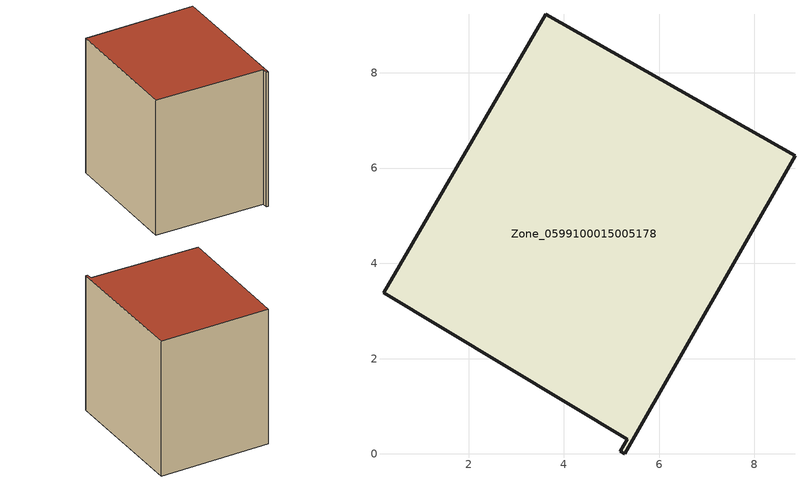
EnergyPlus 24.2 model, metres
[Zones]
Zone_0599100015005178
 floor ground (C_G): 5.18,0.05 5.33,0.31 0.22,3.38 3.62,9.23 8.85,6.26 5.28,0 z0.79
 wall outside (C_F): 5.28,0 8.85,6.26 3.62,9.23 0.22,3.38 5.33,0.31 5.18,0.05 5.28,0 z0.79:8.38
 roof outside (C_R): 5.33,0.31 5.18,0.05 5.28,0 8.85,6.26 3.62,9.23 0.22,3.38 z8.38
[BUILDING]
Pand.0599100015005178: North Axis=0; Terrain=City; Loads Convergence Tolerance Value=0.04; Temperature Convergence Tolerance Value=0.4; Solar Distribution=FullExterior; Maximum Number of Warmup Days=25; Minimum Number of Warmup Days=1
[Site:Location]
Rotterdam.The.Hague.AP_ZH_NLD Design_Conditions: Latitude=51.96; Longitude=4.45; Time Zone=1; Elevation=-4.5
[SITE:GROUNDTEMPERATURE:BUILDINGSURFACE]
18, 18, 18, 18, 18, 18, 18, 18, 18, 18, 18, 18
[MATERIAL] Thermal Absorptance=0.9; Solar Absorptance=0.7; Visible Absorptance=0.7
Name | Roughness | Thickness | Conductivity | Density | Specific Heat
G.TI.1946-1964 | MediumSmooth | 0.15 | 1 | 540 | 1210
F.TI.1946-1964 | Rough | 0.3 | 0.857143 | 1920 | 840
R.TI.1946-1964 | MediumRough | 0.2 | 0.277778 | 1500 | 1000
[CONSTRUCTION]
C_G: G.TI.1946-1964
C_F: F.TI.1946-1964
C_R: R.TI.1946-1964
[ZONE]
Zone_0599100015005178: Type=1; Multiplier=1; Ceiling Height=Autocalculate; Volume=Autocalculate; Floor Area=autocalculate; Part of Total Floor Area=Yes
[ZONEINFILTRATION:DESIGNFLOWRATE]
Infil_Zone_0599100015005178: Zone or ZoneList or Space or SpaceList=Zone_0599100015005178; Schedule=AlwaysOn; Design Flow Rate Calculation Method=Flow/Area; Flow Rate per Floor Area=0.003; Constant Term Coefficient=1; Temperature Term Coefficient=0; Velocity Term Coefficient=0; Velocity Squared Term Coefficient=0
[HVACTEMPLATE:ZONE:IDEALLOADSAIRSYSTEM]
Zone_0599100015005178: Maximum Heating Supply Air Temperature=50; Minimum Cooling Supply Air Temperature=13; Maximum Heating Supply Air Humidity Ratio=0.0156; Minimum Cooling Supply Air Humidity Ratio=0.0077; Heating Limit=NoLimit; Cooling Limit=NoLimit; Dehumidification Control Type=ConstantSensibleHeatRatio; Cooling Sensible Heat Ratio=0.7; Dehumidification Setpoint=60; Humidification Control Type=None; Humidification Setpoint=30; Outdoor Air Method=None; Outdoor Air Flow Rate per Person=0.00944; Outdoor Air Flow Rate per Zone Floor Area=0; Outdoor Air Flow Rate per Zone=0; Demand Controlled Ventilation Type=None; Outdoor Air Economizer Type=NoEconomizer; Heat Recovery Type=None; Sensible Heat Recovery Effectiveness=0.7; Latent Heat Recovery Effectiveness=0.65
[ZONECONTROL:THERMOSTAT]
ThermostatControl_Zone_0599100015005178: Zone or ZoneList=Zone_0599100015005178; Control Type Schedule=DualSetpointControlType; Control 1=Thermostat_Zone_0599100015005178; Temperature Difference Between Cutout And Setpoint=0
[THERMOSTATSETPOINT:DUALSETPOINT]
Thermostat_Zone_0599100015005178: Heating Setpoint Temperature Schedule=HeatingSetpoint_Zone_0599100015005178; Cooling Setpoint Temperature Schedule=CoolingSetpoint_Zone_0599100015005178
[SCHEDULE:COMPACT]
HeatingSetpoint_Zone_0599100015005178: Through: 12/31, For: AllDays, Until: 24:00, 21
CoolingSetpoint_Zone_0599100015005178: Through: 12/31, For: AllDays, Until: 24:00, 24
DualSetpointControlType: Through: 12/31, For: AllDays, Until: 24:00, 4
AlwaysOn: Through: 12/31, For: AllDays, Until: 24:00, 1
